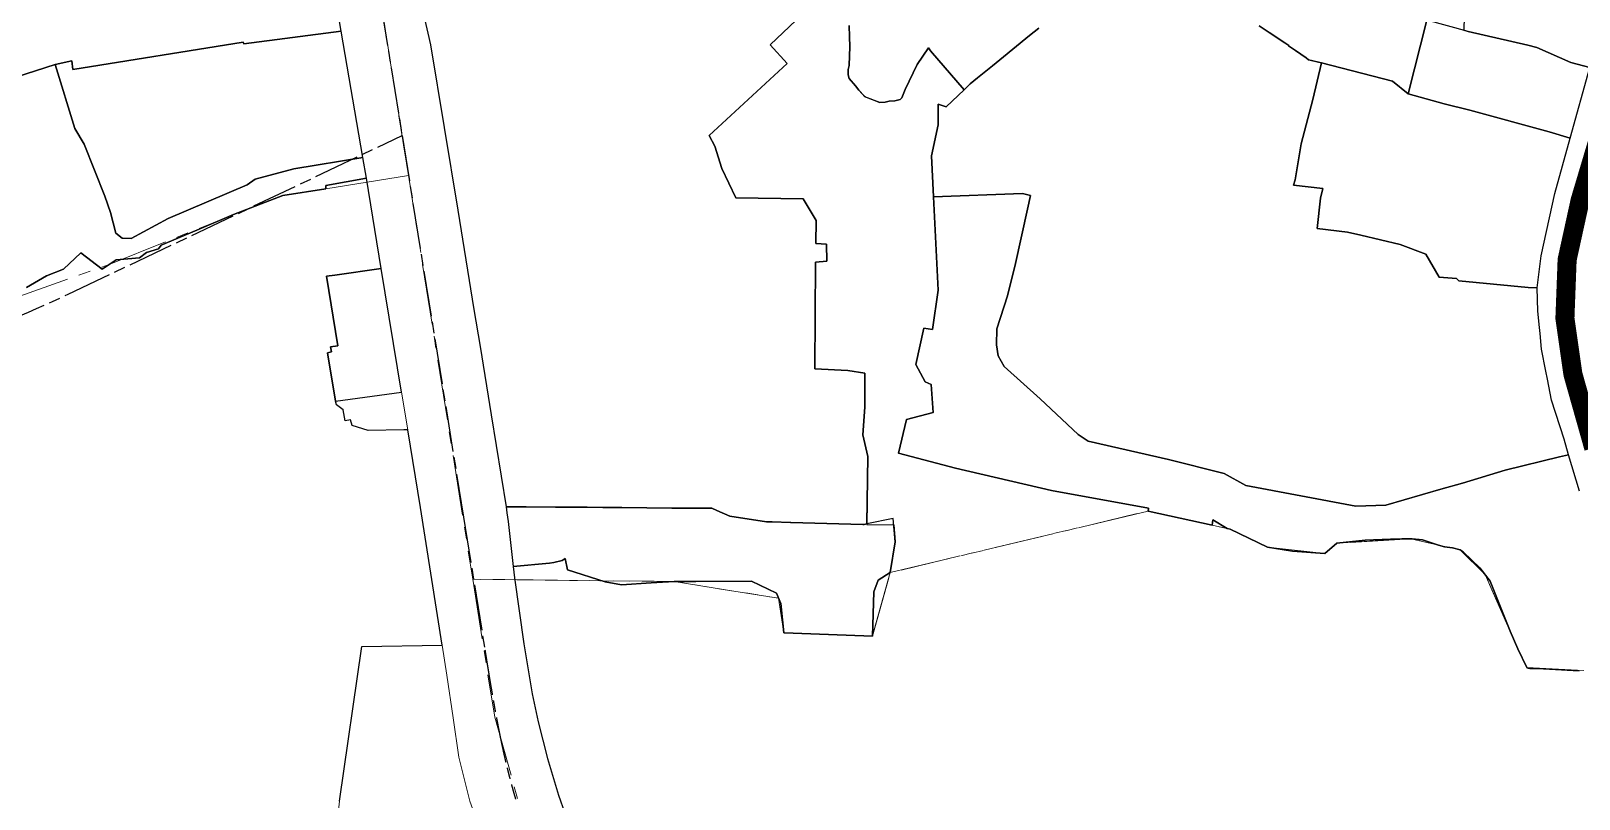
# Model space of a CAD drawing. Header units: millimetres. Extents: x 125232 to 134072, y 142885 to 152835.
# Drawn here: x 126799 to 127612, y 147688 to 148091 of the extents above; entities that cross this region are included whole.
import ezdxf

# ---------------------------------------------------------------- set-up
doc = ezdxf.new("R2010")
doc.units = ezdxf.units.MM
doc.linetypes.add('ACAD_ISO08W100', pattern=[36, 24, -3, 6, -3])
doc.linetypes.add('CENTER', pattern=[50.8, 31.75, -6.35, 6.35, -6.35])
for name, color, linetype in [('commerce', 10, 'Continuous'), ('green & plaza', 80, 'Continuous'), ('military', 76, 'Continuous'), ('research & university', 30, 'Continuous'), ('residence', 2, 'Continuous'), ('Sports', 81, 'Continuous'), ('老城北中心线', 7, 'ACAD_ISO08W100')]:
    doc.layers.add(name, color=color, linetype=linetype)
for name, color, linetype, lineweight in [('municipal utilities', 151, 'Continuous', 0), ('school', 31, 'Continuous', 0), ('super block', 6, 'CENTER', 0)]:
    doc.layers.add(name, color=color, linetype=linetype, lineweight=lineweight)

msp = doc.modelspace()

# ---------------------------------------------------------------- linework, layer by layer
at = {"layer": 'commerce'}
for points in [[(126962.4, 148091.34), (126911.18, 148084.74), (126910.88, 148085.62), (126821.45, 148071.2), (126820.9, 148075.72), (126812.11, 148073.8), (126822.49, 148040.25), (126827.43, 148032.07), (126838.17, 148004.77), (126841.2, 147996.21), (126843.97, 147985.31), (126847.28, 147982.68), (126852.11, 147982.55), (126871.45, 147993.03), (126913.01, 148010.7), (126917.23, 148013.62), (126937.39, 148019.15), (126973.78, 148025.09), (126973.78, 148025.09)], [(127618.04, 148072.24), (127608.07, 148074.97), (127590.16, 148082.72), (127585.34, 148084.06), (127554.15, 148091.19), (127532.44, 148097.21), (127522.58, 148058.52), (127541.47, 148053.3), (127554.92, 148049.88), (127596.57, 148038.53), (127607.72, 148035.29)], [(126983.36, 147966.81), (126958.97, 147963.34), (126954.67, 147962.81), (126960.64, 147926.26), (126956.8, 147925.6), (126957.31, 147922.98), (126955.21, 147922.52), (126959.42, 147897.21), (126994.04, 147901.83)]]:
    msp.add_lwpolyline(points, close=True, dxfattribs=at)
at = {"layer": 'green & plaza'}
for points in [[(127207.96, 148103.41), (127187.65, 148084.23), (127196.56, 148074.39), (127155.49, 148036.6), (127158.59, 148030.92), (127162.17, 148019.33), (127169.59, 148003.81), (127204.9, 148003.3), (127211.67, 147992.01), (127211.53, 147979.87), (127217.12, 147979.54), (127217.37, 147970.6), (127211.4, 147970.08), (127211.09, 147914.05), (127228.39, 147913.26), (127237.38, 147911.88), (127237.34, 147894.06), (127236.27, 147879.43), (127238.94, 147868.1), (127238.29, 147832.43), (127252.59, 147832.17), (127253.21, 147823.35), (127250.61, 147807.13), (127244.34, 147803.18), (127241.99, 147797.02), (127241.33, 147773.75), (127199.64, 147775.37), (127194.78, 147775.45), (127193.15, 147790.99), (127190.9, 147796.42), (127177.77, 147802.65), (127148.55, 147802.42), (127137.15, 147802.44), (127125.13, 147801.74), (127109.53, 147800.79), (127100.98, 147802.38), (127081.22, 147808.65), (127079.99, 147814.52), (127078.37, 147813.54), (127074.07, 147812.42), (127071.7, 147812.05), (127052.59, 147810.4), (127053.27, 147804.39), (127058.26, 147769.73), (127062.64, 147743.58), (127065.68, 147728.88), (127070.67, 147709.51), (127076.51, 147690.37), (127079.71, 147680.88)], [(127612.37, 147755.58), (127593.73, 147756.71), (127585.69, 147756.83), (127585.53, 147756.94), (127585.11, 147756.99), (127580.13, 147767.21), (127576.13, 147776.37), (127565.7, 147802.7), (127560.25, 147809.6), (127551.43, 147818.12), (127549.91, 147819.03), (127545.95, 147820.16), (127541.61, 147820.75), (127538.48, 147821.56), (127530.1, 147824.31), (127524.61, 147824.83), (127519.22, 147824.94), (127513.3, 147824.65), (127500, 147824.11), (127485.07, 147822.51), (127478.88, 147817.2), (127461.84, 147818.38), (127448.77, 147820.45), (127429.15, 147829.87), (127427.6, 147830.27), (127420.09, 147834.9), (127419.7, 147832.1), (127386.08, 147839.47), (127386.33, 147840.91), (127335.29, 147850.23), (127284.88, 147861.98), (127254.96, 147869.92), (127259.25, 147887.44), (127273.18, 147891.2), (127272.04, 147905.83), (127268.96, 147907.29), (127264.07, 147916.39), (127268.25, 147935.54), (127272.89, 147934.68), (127275.72, 147955.45), (127273.36, 148004.32), (127272.32, 148025.87), (127275.78, 148042.12), (127275.74, 148053.09), (127280.02, 148051.57), (127289.47, 148060.63), (127271.7, 148081.11), (127270.72, 148082.61), (127264.83, 148073.79), (127258.55, 148060.69), (127256.75, 148056.41), (127255.9, 148055.47), (127252.98, 148054.88), (127250, 148054.66), (127247.92, 148054.02), (127245.14, 148053.97), (127237.31, 148056.91), (127234.2, 148060.38), (127232.34, 148062.72), (127229.08, 148066.49), (127228.58, 148068.4), (127228.46, 148071.3), (127229, 148073.3), (127229.33, 148083.33), (127229.17, 148088.41), (127228.99, 148094.41)], [(126961.52, 147687.22), (126973.2, 147768.35), (127015.33, 147769.05), (127004.04, 147841.38), (126997.29, 147882.15), (126995.18, 147882.04), (126976.42, 147881.78), (126968.08, 147884.37), (126967.22, 147887.3), (126964.44, 147886.83), (126963.33, 147892.66), (126959.82, 147895.15), (126959.42, 147897.21), (126959.42, 147897.21), (126955.21, 147922.52), (126957.31, 147922.98), (126956.8, 147925.6), (126960.64, 147926.26), (126954.67, 147962.81), (126958.97, 147963.34), (126983.36, 147966.81), (126975.56, 148014.24), (126954.26, 148010.33), (126954.33, 148008.62), (126931.66, 148005.05), (126905.8, 147995.21), (126886.46, 147986.98), (126867.85, 147979.04), (126866.48, 147977.13), (126860.05, 147975.15), (126856.36, 147972.34), (126844.25, 147971.32), (126836.9, 147966.49), (126825.66, 147974.95), (126816.44, 147966.49), (126807.64, 147962.88), (126797.16, 147956.85)]]:
    msp.add_lwpolyline(points, dxfattribs=at)
at = {"layer": 'military'}
msp.add_lwpolyline([(127607.72, 148035.29), (127596.57, 148038.53), (127554.92, 148049.88), (127541.47, 148053.3), (127522.58, 148058.52), (127514.43, 148065.04), (127477.11, 148074.68), (127472.6, 148055.52), (127466.37, 148032.28), (127463.3, 148013.41), (127462.44, 148010.61), (127477.71, 148008.84), (127476.48, 148003.79), (127474.83, 147987.72), (127490.74, 147985.83), (127497.66, 147984.33), (127518.35, 147979.31), (127531.8, 147974.37), (127538.81, 147962.23), (127548.05, 147961.57), (127549.26, 147960.3), (127585.53, 147956.81), (127590.41, 147956.67), (127592.4, 147973.38), (127599.59, 148006.16)], close=True, dxfattribs=at)
at = {"layer": 'municipal utilities'}
msp.add_lwpolyline([(126994.04, 147901.83), (126959.42, 147897.21), (126959.46, 147897.01), (126959.82, 147895.15), (126963.33, 147892.66), (126964.44, 147886.83), (126967.22, 147887.3), (126968.08, 147884.37), (126976.42, 147881.78), (126995.18, 147882.04), (126997.29, 147882.15)], close=True, dxfattribs=at)
at = {"layer": 'research & university'}
msp.add_lwpolyline([(127635.47, 148125.01), (127638.66, 148138.35), (127641.19, 148150.41), (127645.08, 148163.65), (127637.1, 148168.54), (127629.53, 148171.26), (127621.65, 148171.63), (127619.2, 148167.34), (127609.22, 148138.82), (127607.78, 148137.31), (127600.2, 148133.49), (127595.93, 148132.33), (127570.55, 148132.07), (127552.85, 148131.36), (127552.24, 148106.03), (127551.88, 148091.82), (127554.15, 148091.19), (127585.34, 148084.06), (127590.16, 148082.72), (127608.07, 148074.97), (127618.04, 148072.24), (127623.93, 148089.77), (127628.23, 148103.24)], close=True, dxfattribs=at)
for points in [[(127001.23, 148119.49), (127009.26, 148084.28), (127023.66, 147997.45), (127032.05, 147945.32), (127035.26, 147925.78), (127041.14, 147889.92), (127048.98, 147841.61), (127059.54, 147841.67), (127074.78, 147841.57), (127091.5, 147841.45), (127099.78, 147841.37), (127109.78, 147841.27), (127135.95, 147841), (127139.78, 147840.98), (127156.91, 147840.89), (127159.65, 147839.68), (127166.35, 147836.69), (127185.7, 147833.85), (127188.68, 147833.77), (127198.26, 147833.53), (127198.51, 147833.52), (127236.19, 147832.47), (127236.95, 147832.46), (127238.29, 147832.79), (127238.29, 147832.79), (127238.29, 147832.79), (127238.94, 147868.1), (127236.27, 147879.43), (127237.34, 147894.06), (127237.38, 147911.88), (127228.39, 147913.26), (127211.09, 147914.05), (127211.4, 147970.08), (127217.37, 147970.6), (127217.12, 147979.54), (127211.53, 147979.87), (127211.67, 147992.01), (127204.9, 148003.3), (127169.59, 148003.81), (127162.17, 148019.33), (127158.59, 148030.92), (127155.49, 148036.6), (127196.56, 148074.39), (127187.65, 148084.23), (127207.96, 148103.41)], [(127228.99, 148094.41), (127229.17, 148088.41), (127229.33, 148083.33), (127229, 148073.3), (127228.46, 148071.3), (127228.58, 148068.4), (127229.08, 148066.49), (127232.34, 148062.72), (127234.2, 148060.38), (127236.87, 148057.41), (127238.03, 148056.64), (127245.14, 148053.97), (127247.92, 148054.02), (127250, 148054.66), (127252.98, 148054.88), (127255.9, 148055.47), (127256.75, 148056.41), (127258.55, 148060.69), (127264.83, 148073.79), (127270.72, 148082.61), (127271.7, 148081.11), (127289.47, 148060.63), (127290.49, 148061.62), (127292.66, 148063.66), (127296.54, 148066.82), (127304.28, 148073.14), (127308.16, 148076.3), (127323.79, 148089.06), (127328.59, 148092.98)], [(127328.59, 148092.98), (127323.79, 148089.06), (127308.16, 148076.3), (127304.28, 148073.14), (127296.54, 148066.82), (127292.66, 148063.66), (127290.49, 148061.62), (127289.47, 148060.63), (127280.02, 148051.57), (127275.74, 148053.09), (127275.78, 148042.12), (127272.32, 148025.87), (127273.36, 148004.32), (127320.04, 148006.08), (127324.31, 148005.19), (127322.66, 147997.91), (127316.47, 147969.41), (127312.13, 147952.36), (127306.55, 147935.18), (127306.48, 147926.73), (127307.33, 147921.01), (127310.54, 147915.36), (127329.37, 147898.4), (127349.32, 147879.6), (127354.49, 147876.14), (127396.73, 147866.43), (127396.73, 147866.43), (127426.02, 147859.18), (127437.4, 147852.91), (127495.19, 147842), (127510.86, 147842.54), (127539.76, 147850.98), (127551.1, 147854.1), (127573.59, 147860.86), (127602.12, 147867.87), (127606.86, 147869.02), (127604.45, 147877.16), (127597.89, 147897.67), (127595.67, 147908.61), (127594.84, 147912.86), (127592.59, 147924.35), (127591.82, 147932.7), (127591.54, 147935.85), (127590.75, 147944.43), (127590.41, 147956.67), (127585.53, 147956.81), (127549.26, 147960.3), (127548.05, 147961.57), (127538.81, 147962.23), (127531.8, 147974.37), (127518.35, 147979.31), (127497.66, 147984.33), (127490.74, 147985.83), (127474.83, 147987.72), (127476.48, 148003.79), (127477.71, 148008.84), (127462.44, 148010.61), (127463.3, 148013.41), (127466.37, 148032.28), (127472.6, 148055.52), (127477.11, 148074.68), (127475.51, 148075.07), (127470.17, 148076.34), (127469.09, 148077.42), (127463.42, 148081.26), (127459.83, 148083.59), (127459.97, 148083.81), (127457.76, 148085.25), (127449.66, 148090.71), (127444.33, 148094.19)], [(127444.33, 148094.19), (127449.66, 148090.71), (127457.76, 148085.25), (127459.97, 148083.81), (127459.83, 148083.59), (127463.42, 148081.26), (127469.09, 148077.42), (127470.17, 148076.34), (127470.42, 148076.28), (127475.51, 148075.07), (127477.11, 148074.68), (127477.11, 148074.68), (127514.43, 148065.04), (127522.58, 148058.52), (127532.44, 148097.21)]]:
    msp.add_lwpolyline(points, dxfattribs=at)
at = {"layer": 'residence'}
for points in [[(126715.16, 148101.78), (126735.21, 148087.87), (126777.9, 148089.01), (126784.25, 148085.97), (126788.32, 148082.41), (126791.49, 148067.21), (126812.11, 148073.8), (126820.9, 148075.72), (126821.45, 148071.2), (126910.88, 148085.62), (126911.18, 148084.74), (126962.4, 148091.34), (126959.54, 148108)], [(127612.51, 147849.98), (127606.86, 147869.02), (127602.12, 147867.87), (127573.59, 147860.86), (127551.1, 147854.1), (127539.76, 147850.98), (127510.86, 147842.54), (127495.19, 147842), (127437.4, 147852.91), (127426.02, 147859.18), (127396.73, 147866.43), (127354.49, 147876.14), (127349.32, 147879.6), (127329.37, 147898.4), (127310.54, 147915.36), (127307.33, 147921.01), (127306.48, 147926.73), (127306.55, 147935.18), (127312.13, 147952.36), (127316.47, 147969.41), (127322.66, 147997.91), (127324.31, 148005.19), (127320.04, 148006.08), (127273.36, 148004.32), (127275.72, 147955.45), (127272.89, 147934.68), (127268.25, 147935.54), (127264.07, 147916.39), (127268.96, 147907.29), (127272.04, 147905.83), (127273.18, 147891.2), (127259.25, 147887.44), (127254.96, 147869.92), (127284.88, 147861.98), (127335.29, 147850.23), (127386.33, 147840.91), (127386.08, 147839.47), (127419.7, 147832.1), (127420.09, 147834.9), (127427.6, 147830.27), (127429.15, 147829.87), (127448.77, 147820.45), (127461.84, 147818.38), (127478.88, 147817.2), (127485.07, 147822.51), (127500, 147824.11), (127513.3, 147824.65), (127519.22, 147824.94), (127524.61, 147824.83), (127530.1, 147824.31), (127538.48, 147821.56), (127541.61, 147820.75), (127545.95, 147820.16), (127549.91, 147819.03), (127551.43, 147818.12), (127560.25, 147809.6), (127565.7, 147802.7), (127576.13, 147776.37), (127580.13, 147767.21), (127584.93, 147757.36), (127585.53, 147756.94), (127586.5, 147756.82), (127593.73, 147756.71), (127612.37, 147755.58)]]:
    msp.add_lwpolyline(points, dxfattribs=at)
msp.add_lwpolyline([(127252.14, 147835.48), (127238.29, 147832.79), (127236.95, 147832.46), (127236.19, 147832.47), (127198.51, 147833.52), (127198.26, 147833.53), (127188.68, 147833.77), (127185.7, 147833.85), (127166.35, 147836.69), (127159.65, 147839.68), (127156.91, 147840.89), (127139.78, 147840.98), (127135.95, 147841), (127109.78, 147841.27), (127099.78, 147841.37), (127091.5, 147841.45), (127074.78, 147841.57), (127059.54, 147841.67), (127048.98, 147841.61), (127049.3, 147838.46), (127049.98, 147833.9), (127052.59, 147810.4), (127071.7, 147812.05), (127074.07, 147812.42), (127078.37, 147813.54), (127079.99, 147814.52), (127081.22, 147808.65), (127100.98, 147802.38), (127109.53, 147800.79), (127125.13, 147801.74), (127137.15, 147802.44), (127148.55, 147802.42), (127177.77, 147802.65), (127190.9, 147796.42), (127193.15, 147790.99), (127194.78, 147775.45), (127199.64, 147775.37), (127241.33, 147773.75), (127241.99, 147797.02), (127244.34, 147803.18), (127250.61, 147807.13), (127253.21, 147823.35)], close=True, dxfattribs=at)
at = {"layer": 'school'}
msp.add_lwpolyline([(127024.18, 147710.18), (127021.1, 147730.97), (127017.78, 147753.36), (127015.33, 147769.05), (126973.2, 147768.35), (126961.52, 147687.22), (126961.05, 147683.95), (126956.02, 147652.87), (126953.96, 147618.3), (127062.83, 147612.14), (127059.22, 147617.98), (127051.32, 147632.79), (127038.85, 147660.94), (127032.05, 147681.34), (127029.89, 147687.2)], close=True, dxfattribs=at)
at = {"layer": 'Sports'}
msp.add_lwpolyline([(126797.16, 147956.85), (126807.64, 147962.88), (126816.44, 147966.49), (126825.66, 147974.95), (126836.9, 147966.49), (126844.25, 147971.32), (126856.36, 147972.34), (126860.05, 147975.15), (126866.48, 147977.13), (126867.85, 147979.04), (126886.46, 147986.98), (126905.8, 147995.21), (126931.66, 148005.05), (126954.33, 148008.62), (126954.26, 148010.33), (126975.56, 148014.24), (126973.78, 148025.09), (126937.39, 148019.15), (126917.23, 148013.62), (126913.01, 148010.7), (126871.45, 147993.03), (126852.11, 147982.55), (126847.28, 147982.68), (126843.97, 147985.31), (126841.2, 147996.21), (126838.17, 148004.77), (126827.43, 148032.07), (126822.49, 148040.25), (126812.11, 148073.8), (126791.49, 148067.21)], dxfattribs=at)
at = {"layer": 'super block'}
for points in [[(126158.33, 149652.3), (126206.08, 149580.32), (126219.34, 149546.61), (126251.89, 149435.56), (126272.04, 149391.17), (126331.82, 149295.67), (126386.63, 149207.47), (126416.85, 149137.09), (126435.86, 149068.78), (126444.13, 148918.21), (126462.49, 148740.19), (126480.4, 148563.98), (126492.86, 148441.5), (126540.44, 148096.34), (126565.66, 147902.66), (126645.07, 147899.59), (126840.57, 147968.9), (126914.75, 147998.62), (126931.8, 148005.11), (126954.33, 148008.62), (126975.91, 148012.17), (126997.64, 148015.63)], [(126949.13, 148320.07), (127031.42, 147803.65), (127137.15, 147802.44), (127192.03, 147793.71), (127194.78, 147775.45), (127241.33, 147773.75), (127250.61, 147807.13), (127386.08, 147839.47), (127429.15, 147829.87), (127448.77, 147820.45), (127478.88, 147817.2), (127485.07, 147822.51), (127524.04, 147824.88), (127538.48, 147821.56), (127549.91, 147819.03), (127562.98, 147806.15), (127578.13, 147771.79), (127584.93, 147757.36), (127614.91, 147755.82)], [(127620.05, 147872.54), (127609.12, 147911.21), (127604.9, 147940.62), (127606.06, 147971.42), (127612.89, 148002.58)], [(127614.91, 147755.82), (127584.93, 147757.36), (127578.13, 147771.79), (127562.98, 147806.15), (127549.91, 147819.03), (127538.48, 147821.56), (127524.04, 147824.88), (127485.07, 147822.51), (127478.88, 147817.2), (127448.77, 147820.45), (127429.15, 147829.87), (127386.08, 147839.47), (127250.61, 147807.13), (127241.33, 147773.75), (127194.78, 147775.45), (127192.03, 147793.71), (127137.15, 147802.44), (127031.42, 147803.65), (127042.94, 147731.32), (127059.26, 147673.26)]]:
    msp.add_lwpolyline(points, dxfattribs=at)
msp.add_lwpolyline([(126949.13, 148320.07), (126932.67, 148535.25), (126920.28, 148749.76), (126919.48, 148797.14), (126895.88, 148792.4), (126618.73, 148629.63), (126553.99, 148607.64), (126486.39, 148600.37), (126476.78, 148599.64), (126480.4, 148563.98), (126492.86, 148441.5), (126540.44, 148096.34), (126565.66, 147902.66), (126645.07, 147899.59), (126840.57, 147968.9), (126914.75, 147998.62), (126931.8, 148005.11), (126954.33, 148008.62), (126975.91, 148012.17), (126997.64, 148015.63)], close=True, dxfattribs=at)
at = {"layer": 'super block', "const_width": 10}
msp.add_lwpolyline([(127661.36, 148165.03), (127612.89, 148002.58), (127606.06, 147971.42), (127604.9, 147940.62), (127609.12, 147911.21), (127620.05, 147872.54)], dxfattribs=at)
at = {"layer": '老城北中心线', "linetype": 'ACAD_ISO08W100', "lineweight": 25}
for p, q in [((126954.23, 148285.32), (127026.57, 147836.2)), ((126818.93, 147953.29), (126994.3, 148036.53)), ((127026.57, 147836.2), (127037.78, 147766.58))]:
    msp.add_line(p, q, dxfattribs=at)
at = {"layer": '老城北中心线', "linetype": 'ACAD_ISO08W100', "lineweight": 25, "flags": 128}
msp.add_lwpolyline([(127037.78, 147766.58), (127037.85, 147766.14, -0.000003), (127037.92, 147765.7, -0.000005), (127037.99, 147765.26, -0.000007), (127038.06, 147764.83, -0.000009), (127038.13, 147764.39, -0.000011), (127038.2, 147763.95, -0.000013), (127038.27, 147763.51, -0.000015), (127038.34, 147763.07, -0.000017), (127038.41, 147762.63, -0.000019), (127038.49, 147762.19, -0.000021), (127038.56, 147761.75, -0.000023), (127038.63, 147761.32, -0.000025), (127038.7, 147760.88, -0.000027), (127038.77, 147760.44, -0.000029), (127038.84, 147760, -0.000031), (127038.91, 147759.56, -0.000033), (127038.98, 147759.12, -0.000035), (127039.05, 147758.68, -0.000037), (127039.12, 147758.24, -0.000039), (127039.2, 147757.81, -0.000041), (127039.27, 147757.37, -0.000043), (127039.34, 147756.93, -0.000045), (127039.41, 147756.49, -0.000047), (127039.48, 147756.05, -0.000049), (127039.55, 147755.61, -0.000051), (127039.63, 147755.17, -0.000053), (127039.7, 147754.74, -0.000055), (127039.77, 147754.3, -0.000057), (127039.84, 147753.86, -0.000059), (127039.91, 147753.42, -0.000061), (127039.99, 147752.98, -0.000063), (127040.06, 147752.54, -0.000065), (127040.13, 147752.1, -0.000067), (127040.2, 147751.67, -0.000069), (127040.28, 147751.23, -0.000071), (127040.35, 147750.79, -0.000073), (127040.42, 147750.35, -0.000075), (127040.5, 147749.91, -0.000077), (127040.57, 147749.47, -0.000079), (127040.64, 147749.04, -0.000081), (127040.72, 147748.6, -0.000083), (127040.79, 147748.16, -0.000085), (127040.86, 147747.72, -0.000087), (127040.94, 147747.28, -0.000089), (127041.01, 147746.84, -0.000091), (127041.09, 147746.41, -0.000093), (127041.16, 147745.97, -0.000095), (127041.23, 147745.53, -0.000097), (127041.31, 147745.09, -0.000099), (127041.38, 147744.65, -0.000101), (127041.46, 147744.22, -0.000103), (127041.53, 147743.78, -0.000105), (127041.61, 147743.34, -0.000107), (127041.69, 147742.9, -0.000109), (127041.76, 147742.46, -0.000111), (127041.84, 147742.03, -0.000113), (127041.91, 147741.59, -0.000114), (127041.99, 147741.15, -0.000116), (127042.07, 147740.71, -0.000118), (127042.14, 147740.27, -0.00012), (127042.22, 147739.84, -0.000122), (127042.3, 147739.4, -0.000124), (127042.38, 147738.96, -0.000126), (127042.45, 147738.52, -0.000128), (127042.53, 147738.09, -0.00013), (127042.61, 147737.65, -0.000132), (127042.69, 147737.21, -0.000134), (127042.77, 147736.77, -0.000136), (127042.85, 147736.34, -0.000138), (127042.92, 147735.9, -0.00014), (127043, 147735.46, -0.000142), (127043.08, 147735.02, -0.000144), (127043.16, 147734.59, -0.000146), (127043.24, 147734.15, -0.000148), (127043.32, 147733.71, -0.00015), (127043.4, 147733.28, -0.000152), (127043.49, 147732.84, -0.000154), (127043.57, 147732.4, -0.000156), (127043.65, 147731.96, -0.000158), (127043.73, 147731.53, -0.00016), (127043.81, 147731.09, -0.000162), (127043.89, 147730.65, -0.000164), (127043.98, 147730.22, -0.000166), (127044.06, 147729.78, -0.000168), (127044.14, 147729.34, -0.00017), (127044.23, 147728.91, -0.000172), (127044.31, 147728.47, -0.000174), (127044.39, 147728.04, -0.000176), (127044.48, 147727.6, -0.000178), (127044.56, 147727.16, -0.00018), (127044.65, 147726.73, -0.000182), (127044.73, 147726.29, -0.000184), (127044.82, 147725.85, -0.000186), (127044.9, 147725.42, -0.000188), (127044.99, 147724.98, -0.00019), (127045.08, 147724.55, -0.000192), (127045.16, 147724.11, -0.000194), (127045.25, 147723.67, -0.000196), (127045.34, 147723.24, -0.000198), (127045.43, 147722.8, -0.0002), (127045.51, 147722.37, -0.000202), (127045.6, 147721.93, -0.000204), (127045.69, 147721.5, -0.000206), (127045.78, 147721.06, -0.000208), (127045.87, 147720.63, -0.00021), (127045.96, 147720.19, -0.000212), (127046.05, 147719.76, -0.000214), (127046.14, 147719.32, -0.000216), (127046.23, 147718.89, -0.000218), (127046.32, 147718.45, -0.00022), (127046.42, 147718.02, -0.000222), (127046.51, 147717.58, -0.000224), (127046.6, 147717.15, -0.000226), (127046.69, 147716.71, -0.000228), (127046.79, 147716.28, -0.00023), (127046.88, 147715.84, -0.000232), (127046.98, 147715.41, -0.000234), (127047.07, 147714.97, -0.000236), (127047.17, 147714.54, -0.000238), (127047.26, 147714.11, -0.00024), (127047.36, 147713.67, -0.000242), (127047.45, 147713.24, -0.000244), (127047.55, 147712.8, -0.000246), (127047.65, 147712.37, -0.000248), (127047.75, 147711.94, -0.00025), (127047.84, 147711.5, -0.000252), (127047.94, 147711.07, -0.000254), (127048.04, 147710.64, -0.000256), (127048.14, 147710.2, -0.000258), (127048.24, 147709.77, -0.00026), (127048.34, 147709.34, -0.000262), (127048.44, 147708.9, -0.000264), (127048.54, 147708.47, -0.000266), (127048.64, 147708.04, -0.000268), (127048.75, 147707.61, -0.00027), (127048.85, 147707.17, -0.000272), (127048.95, 147706.74, -0.000274), (127049.05, 147706.31, -0.000276), (127049.16, 147705.88, -0.000278), (127049.26, 147705.45, -0.00028), (127049.37, 147705.01, -0.000282), (127049.47, 147704.58, -0.000284), (127049.58, 147704.15, -0.000286), (127049.69, 147703.72, -0.000288), (127049.79, 147703.29, -0.00029), (127049.9, 147702.86, -0.000292), (127050.01, 147702.42, -0.000294), (127050.12, 147701.99, -0.000296), (127050.23, 147701.56, -0.000298), (127050.33, 147701.13, -0.0003), (127050.44, 147700.7, -0.000302), (127050.56, 147700.27, -0.000304), (127050.67, 147699.84, -0.000306), (127050.78, 147699.41, -0.000308), (127050.89, 147698.98, -0.00031), (127051, 147698.55, -0.000312), (127051.12, 147698.12, -0.000314), (127051.23, 147697.69, -0.000316), (127051.34, 147697.26, -0.000318), (127051.46, 147696.83, -0.00032), (127051.57, 147696.4, -0.000322), (127051.69, 147695.97, -0.000324), (127051.8, 147695.54, -0.000326), (127051.92, 147695.12, -0.000328), (127052.04, 147694.69, -0.00033), (127052.16, 147694.26, -0.000332), (127052.28, 147693.83, -0.000334), (127052.39, 147693.4, -0.000336), (127052.51, 147692.97, -0.000338), (127052.63, 147692.55, -0.00034), (127052.76, 147692.12, -0.000341), (127052.88, 147691.69, -0.000343), (127053, 147691.26, -0.000345), (127053.12, 147690.84, -0.000347), (127053.25, 147690.41, -0.000349), (127053.37, 147689.98, -0.000351), (127053.49, 147689.56, -0.000353), (127053.62, 147689.13, -0.000355), (127053.74, 147688.7, -0.000357), (127053.87, 147688.28)], format="xyb", dxfattribs=at)
at = {"layer": '老城北中心线', "linetype": 'ACAD_ISO08W100', "lineweight": 25}
for centre, radius, start, end in [((127805.72, 147948.84), 200, 163.16457, 196.1056), ((126561.64, 148495.32), 600, 281.47074, 295.39303)]:
    msp.add_arc(centre, radius, start, end, dxfattribs=at)

doc.saveas('drawing.dxf')
